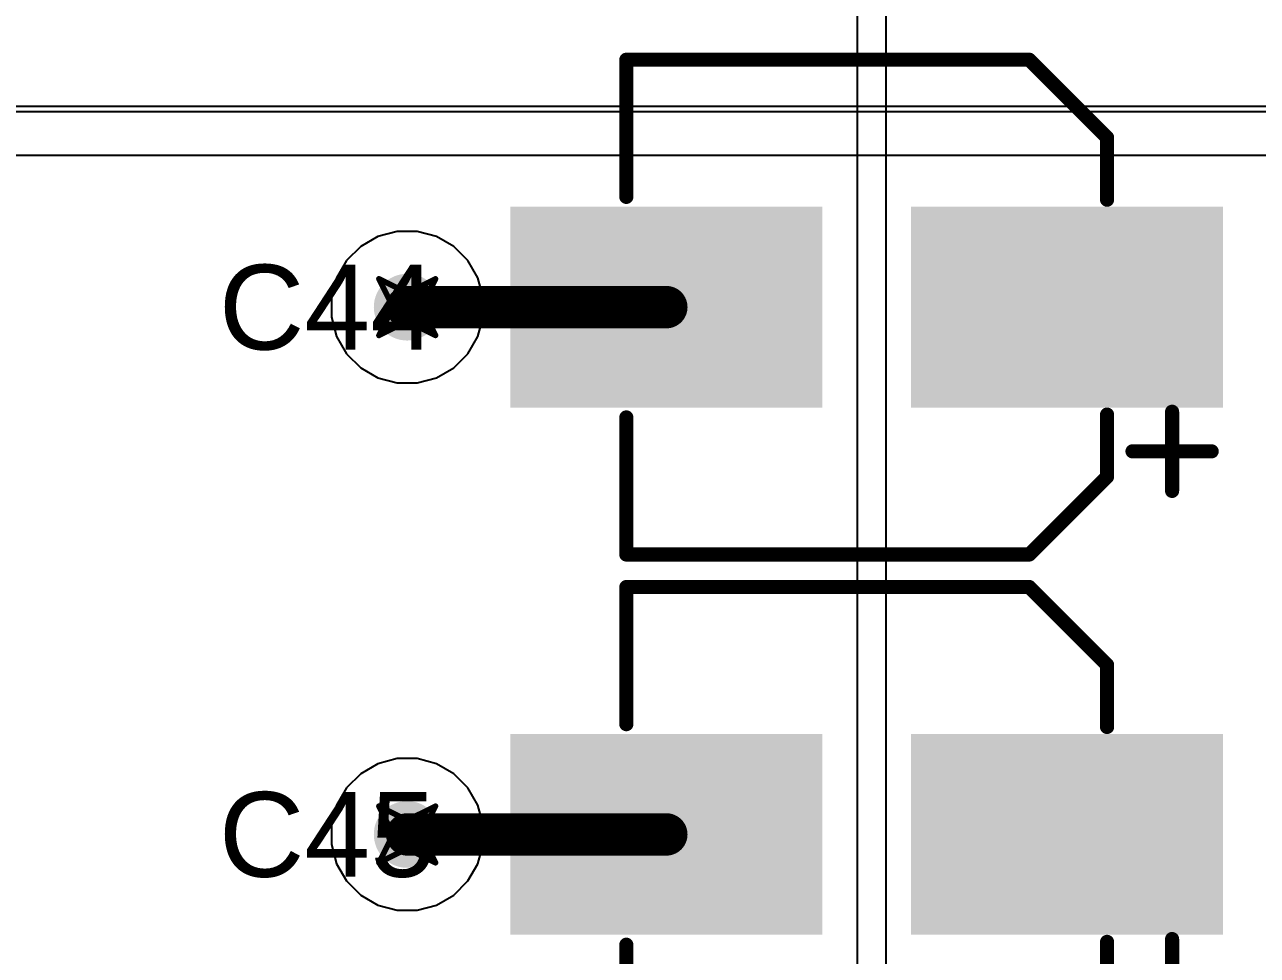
# Model space of a CAD drawing. Header units: inches. Extents: x -36 to 349, y -11 to 240.
# Drawn here: x 48.25 to 59.33, y 102.73 to 111.09 of the extents above; entities that cross this region are included whole.
import ezdxf

# ---------------------------------------------------------------- set-up
doc = ezdxf.new("R2010")
doc.units = ezdxf.units.IN
for name, color, linetype in [('Bottom Layer', 5, 'Continuous'), ('Drill Drawing', 1, 'Continuous'), ('Layer 1', 16, 'Continuous'), ('Layer 2', 76, 'Continuous'), ('Top Layer', 1, 'Continuous'), ('Top Overlay', 2, 'Continuous'), ('Top Paste', 8, 'Continuous'), ('Top Solder', 216, 'Continuous'), ('Via Holes', 16, 'Continuous')]:
    doc.layers.add(name, color=color, linetype=linetype)
doc.styles.add('Arial', font='', dxfattribs={"height": 0.2})
doc.styles.get('Arial').set_extended_font_data('Arial')

# ---------------------------------------------------------------- blocks, each defined once
blk = doc.blocks.new('RVT1E100M0405__461')
at = {"layer": 'Top Layer'}
for points in [[(-3.09999888, 0.79998951), (-0.499999, 0.79998951), (-0.499999, -0.80000983), (-3.09999888, -0.80000983)], [(0.4999939199999999, 0.79998951), (3.0999938, 0.79998951), (3.0999938, -0.80000983), (0.4999939199999999, -0.80000983)]]:
    blk.add_hatch(color=1, dxfattribs=at).paths.add_polyline_path(points)
at = {"layer": 'Top Paste'}
for points in [[(-3.09999888, 0.79998951), (-0.499999, 0.79998951), (-0.499999, -0.80000983), (-3.09999888, -0.80000983)], [(0.4999939199999999, 0.79998951), (3.0999938, 0.79998951), (3.0999938, -0.80000983), (0.4999939199999999, -0.80000983)]]:
    blk.add_hatch(color=8, dxfattribs=at).paths.add_polyline_path(points)
at = {"layer": 'Top Solder'}
for points in [[(-3.20159888, 0.9015895099999999), (-0.398399, 0.9015895099999999), (-0.398399, -0.90160983), (-3.20159888, -0.90160983)], [(0.39839392, 0.9015895099999999), (3.201593799999999, 0.9015895099999999), (3.201593799999999, -0.90160983), (0.39839392, -0.90160983)]]:
    blk.add_hatch(color=216, dxfattribs=at).paths.add_polyline_path(points)
at = {"layer": 'Top Overlay'}
for points in [[(-1.46050254, 2.22248984, 0.127, 0.127, 0), (-2.15900254, 1.52398984, 0.127, 0.127, 0)], [(-1.27000254, 2.22248984, 0.127, 0.127, 0), (-1.46050254, 2.22248984, 0.127, 0.127, 0)], [(2.15899746, 2.22248984, 0.127, 0.127, 0), (-1.27000254, 2.22248984, 0.127, 0.127, 0)], [(2.15899746, 2.22248984, 0.127, 0.127, 0), (2.15899746, 0.99058984, 0.127, 0.127, 0)], [(-2.74320254, 1.65098984, 0.127, 0.127, 0), (-2.74320254, 0.93978984, 0.127, 0.127, 0)], [(-2.15900254, 1.52398984, 0.127, 0.127, 0), (-2.15900254, 0.96518984, 0.127, 0.127, 0)], [(-2.38760254, 1.29538984, 0.127, 0.127, 0), (-3.09880254, 1.29538984, 0.127, 0.127, 0)], [(-2.15900254, -0.9652101599999998, 0.127, 0.127, 0), (-2.15900254, -1.52401016, 0.127, 0.127, 0)], [(2.15899746, -0.9906101599999999, 0.127, 0.127, 0), (2.15899746, -2.22251016, 0.127, 0.127, 0)], [(-1.46050254, -2.22251016, 0.127, 0.127, 0), (-2.15900254, -1.52401016, 0.127, 0.127, 0)], [(-1.27000254, -2.22251016, 0.127, 0.127, 0), (-1.46050254, -2.22251016, 0.127, 0.127, 0)], [(2.15899746, -2.22251016, 0.127, 0.127, 0), (-1.27000254, -2.22251016, 0.127, 0.127, 0)]]:
    blk.add_lwpolyline(points, format="xyseb", dxfattribs=at)
for points in [[(-1.49225254, 2.22248984, 0.0635, 0.0635, 1), (-1.42875254, 2.22248984, 0.0635, 0.0635, 1)], [(-1.49225254, 2.22248984, 0.0635, 0.0635, 1), (-1.42875254, 2.22248984, 0.0635, 0.0635, 1)], [(-1.30175254, 2.22248984, 0.0635, 0.0635, 1), (-1.23825254, 2.22248984, 0.0635, 0.0635, 1)], [(-1.30175254, 2.22248984, 0.0635, 0.0635, 1), (-1.23825254, 2.22248984, 0.0635, 0.0635, 1)], [(2.12724746, 2.22248984, 0.0635, 0.0635, 1), (2.19074746, 2.22248984, 0.0635, 0.0635, 1)], [(2.12724746, 2.22248984, 0.0635, 0.0635, 1), (2.19074746, 2.22248984, 0.0635, 0.0635, 1)], [(-2.77495254, 1.65098984, 0.0635, 0.0635, 1), (-2.71145254, 1.65098984, 0.0635, 0.0635, 1)], [(-2.19075254, 1.52398984, 0.0635, 0.0635, 1), (-2.12725254, 1.52398984, 0.0635, 0.0635, 1)], [(-2.19075254, 1.52398984, 0.0635, 0.0635, 1), (-2.12725254, 1.52398984, 0.0635, 0.0635, 1)], [(-3.13055254, 1.29538984, 0.0635, 0.0635, 1), (-3.06705254, 1.29538984, 0.0635, 0.0635, 1)], [(-2.41935254, 1.29538984, 0.0635, 0.0635, 1), (-2.35585254, 1.29538984, 0.0635, 0.0635, 1)], [(-2.77495254, 0.93978984, 0.0635, 0.0635, 1), (-2.71145254, 0.93978984, 0.0635, 0.0635, 1)], [(-2.19075254, 0.96518984, 0.0635, 0.0635, 1), (-2.12725254, 0.96518984, 0.0635, 0.0635, 1)], [(2.12724746, 0.99058984, 0.0635, 0.0635, 1), (2.19074746, 0.99058984, 0.0635, 0.0635, 1)], [(-2.19075254, -0.9652101599999998, 0.0635, 0.0635, 1), (-2.12725254, -0.9652101599999998, 0.0635, 0.0635, 1)], [(2.12724746, -0.9906101599999999, 0.0635, 0.0635, 1), (2.19074746, -0.9906101599999999, 0.0635, 0.0635, 1)], [(-2.19075254, -1.52401016, 0.0635, 0.0635, 1), (-2.12725254, -1.52401016, 0.0635, 0.0635, 1)], [(-2.19075254, -1.52401016, 0.0635, 0.0635, 1), (-2.12725254, -1.52401016, 0.0635, 0.0635, 1)], [(-1.49225254, -2.22251016, 0.0635, 0.0635, 1), (-1.42875254, -2.22251016, 0.0635, 0.0635, 1)], [(-1.49225254, -2.22251016, 0.0635, 0.0635, 1), (-1.42875254, -2.22251016, 0.0635, 0.0635, 1)], [(-1.30175254, -2.22251016, 0.0635, 0.0635, 1), (-1.23825254, -2.22251016, 0.0635, 0.0635, 1)], [(-1.30175254, -2.22251016, 0.0635, 0.0635, 1), (-1.23825254, -2.22251016, 0.0635, 0.0635, 1)], [(2.12724746, -2.22251016, 0.0635, 0.0635, 1), (2.19074746, -2.22251016, 0.0635, 0.0635, 1)], [(2.12724746, -2.22251016, 0.0635, 0.0635, 1), (2.19074746, -2.22251016, 0.0635, 0.0635, 1)]]:
    blk.add_lwpolyline(points, format="xyseb", close=True, dxfattribs=at)
blk = doc.blocks.new('RVT1E100M0405__462')
at = {"layer": 'Top Layer'}
for points in [[(-3.09999888, 0.79998951), (-0.499999, 0.79998951), (-0.499999, -0.80000983), (-3.09999888, -0.80000983)], [(0.4999939199999999, 0.79998951), (3.0999938, 0.79998951), (3.0999938, -0.80000983), (0.4999939199999999, -0.80000983)]]:
    blk.add_hatch(color=1, dxfattribs=at).paths.add_polyline_path(points)
at = {"layer": 'Top Paste'}
for points in [[(-3.09999888, 0.79998951), (-0.499999, 0.79998951), (-0.499999, -0.80000983), (-3.09999888, -0.80000983)], [(0.4999939199999999, 0.79998951), (3.0999938, 0.79998951), (3.0999938, -0.80000983), (0.4999939199999999, -0.80000983)]]:
    blk.add_hatch(color=8, dxfattribs=at).paths.add_polyline_path(points)
at = {"layer": 'Top Solder'}
for points in [[(-3.20159888, 0.9015895099999999), (-0.398399, 0.9015895099999999), (-0.398399, -0.90160983), (-3.20159888, -0.90160983)], [(0.39839392, 0.9015895099999999), (3.201593799999999, 0.9015895099999999), (3.201593799999999, -0.90160983), (0.39839392, -0.90160983)]]:
    blk.add_hatch(color=216, dxfattribs=at).paths.add_polyline_path(points)
at = {"layer": 'Top Overlay'}
for points in [[(-1.46050254, 2.22248984, 0.127, 0.127, 0), (-2.15900254, 1.52398984, 0.127, 0.127, 0)], [(-1.27000254, 2.22248984, 0.127, 0.127, 0), (-1.46050254, 2.22248984, 0.127, 0.127, 0)], [(2.15899746, 2.22248984, 0.127, 0.127, 0), (-1.27000254, 2.22248984, 0.127, 0.127, 0)], [(2.15899746, 2.22248984, 0.127, 0.127, 0), (2.15899746, 0.99058984, 0.127, 0.127, 0)], [(-2.74320254, 1.65098984, 0.127, 0.127, 0), (-2.74320254, 0.93978984, 0.127, 0.127, 0)], [(-2.15900254, 1.52398984, 0.127, 0.127, 0), (-2.15900254, 0.96518984, 0.127, 0.127, 0)], [(-2.38760254, 1.29538984, 0.127, 0.127, 0), (-3.09880254, 1.29538984, 0.127, 0.127, 0)], [(-2.15900254, -0.9652101599999998, 0.127, 0.127, 0), (-2.15900254, -1.52401016, 0.127, 0.127, 0)], [(2.15899746, -0.9906101599999999, 0.127, 0.127, 0), (2.15899746, -2.22251016, 0.127, 0.127, 0)], [(-1.46050254, -2.22251016, 0.127, 0.127, 0), (-2.15900254, -1.52401016, 0.127, 0.127, 0)], [(-1.27000254, -2.22251016, 0.127, 0.127, 0), (-1.46050254, -2.22251016, 0.127, 0.127, 0)], [(2.15899746, -2.22251016, 0.127, 0.127, 0), (-1.27000254, -2.22251016, 0.127, 0.127, 0)]]:
    blk.add_lwpolyline(points, format="xyseb", dxfattribs=at)
for points in [[(-1.49225254, 2.22248984, 0.0635, 0.0635, 1), (-1.42875254, 2.22248984, 0.0635, 0.0635, 1)], [(-1.49225254, 2.22248984, 0.0635, 0.0635, 1), (-1.42875254, 2.22248984, 0.0635, 0.0635, 1)], [(-1.30175254, 2.22248984, 0.0635, 0.0635, 1), (-1.23825254, 2.22248984, 0.0635, 0.0635, 1)], [(-1.30175254, 2.22248984, 0.0635, 0.0635, 1), (-1.23825254, 2.22248984, 0.0635, 0.0635, 1)], [(2.12724746, 2.22248984, 0.0635, 0.0635, 1), (2.19074746, 2.22248984, 0.0635, 0.0635, 1)], [(2.12724746, 2.22248984, 0.0635, 0.0635, 1), (2.19074746, 2.22248984, 0.0635, 0.0635, 1)], [(-2.77495254, 1.65098984, 0.0635, 0.0635, 1), (-2.71145254, 1.65098984, 0.0635, 0.0635, 1)], [(-2.19075254, 1.52398984, 0.0635, 0.0635, 1), (-2.12725254, 1.52398984, 0.0635, 0.0635, 1)], [(-2.19075254, 1.52398984, 0.0635, 0.0635, 1), (-2.12725254, 1.52398984, 0.0635, 0.0635, 1)], [(-3.13055254, 1.29538984, 0.0635, 0.0635, 1), (-3.06705254, 1.29538984, 0.0635, 0.0635, 1)], [(-2.41935254, 1.29538984, 0.0635, 0.0635, 1), (-2.35585254, 1.29538984, 0.0635, 0.0635, 1)], [(-2.77495254, 0.93978984, 0.0635, 0.0635, 1), (-2.71145254, 0.93978984, 0.0635, 0.0635, 1)], [(-2.19075254, 0.96518984, 0.0635, 0.0635, 1), (-2.12725254, 0.96518984, 0.0635, 0.0635, 1)], [(2.12724746, 0.99058984, 0.0635, 0.0635, 1), (2.19074746, 0.99058984, 0.0635, 0.0635, 1)], [(-2.19075254, -0.9652101599999998, 0.0635, 0.0635, 1), (-2.12725254, -0.9652101599999998, 0.0635, 0.0635, 1)], [(2.12724746, -0.9906101599999999, 0.0635, 0.0635, 1), (2.19074746, -0.9906101599999999, 0.0635, 0.0635, 1)], [(-2.19075254, -1.52401016, 0.0635, 0.0635, 1), (-2.12725254, -1.52401016, 0.0635, 0.0635, 1)], [(-2.19075254, -1.52401016, 0.0635, 0.0635, 1), (-2.12725254, -1.52401016, 0.0635, 0.0635, 1)], [(-1.49225254, -2.22251016, 0.0635, 0.0635, 1), (-1.42875254, -2.22251016, 0.0635, 0.0635, 1)], [(-1.49225254, -2.22251016, 0.0635, 0.0635, 1), (-1.42875254, -2.22251016, 0.0635, 0.0635, 1)], [(-1.30175254, -2.22251016, 0.0635, 0.0635, 1), (-1.23825254, -2.22251016, 0.0635, 0.0635, 1)], [(-1.30175254, -2.22251016, 0.0635, 0.0635, 1), (-1.23825254, -2.22251016, 0.0635, 0.0635, 1)], [(2.12724746, -2.22251016, 0.0635, 0.0635, 1), (2.19074746, -2.22251016, 0.0635, 0.0635, 1)], [(2.12724746, -2.22251016, 0.0635, 0.0635, 1), (2.19074746, -2.22251016, 0.0635, 0.0635, 1)]]:
    blk.add_lwpolyline(points, format="xyseb", close=True, dxfattribs=at)

msp = doc.modelspace()

# ---------------------------------------------------------------- hatches: boundary and pattern name
at = {"layer": 'Bottom Layer'}
h = msp.add_hatch(color=5, dxfattribs=at)
edge = h.paths.add_edge_path()
edge.add_arc((51.689, 108.55689998), 0.2999994, 0, 360)
h = msp.add_hatch(color=5, dxfattribs=at)
edge = h.paths.add_edge_path()
edge.add_arc((51.689, 103.81979998), 0.2999994, 0, 360)
at = {"layer": 'Layer 1'}
h = msp.add_hatch(color=16, dxfattribs=at)
edge = h.paths.add_edge_path()
edge.add_arc((51.689, 108.55689998), 0.2999994, 0, 360)
h = msp.add_hatch(color=16, dxfattribs=at)
edge = h.paths.add_edge_path()
edge.add_arc((51.689, 103.81979998), 0.2999994, 0, 360)
at = {"layer": 'Layer 2'}
h = msp.add_hatch(color=76, dxfattribs=at)
edge = h.paths.add_edge_path()
edge.add_arc((51.689, 108.55689998), 0.2999994, 0, 360)
h = msp.add_hatch(color=76, dxfattribs=at)
edge = h.paths.add_edge_path()
edge.add_arc((51.689, 103.81979998), 0.2999994, 0, 360)
at = {"layer": 'Top Layer'}
h = msp.add_hatch(color=1, dxfattribs=at)
edge = h.paths.add_edge_path()
edge.add_arc((51.689, 108.55689998), 0.2999994, 0, 360)
h = msp.add_hatch(color=1, dxfattribs=at)
edge = h.paths.add_edge_path()
edge.add_arc((51.689, 103.81979998), 0.2999994, 0, 360)
at = {"layer": 'Via Holes'}
h = msp.add_hatch(color=7, dxfattribs=at)
edge = h.paths.add_edge_path()
edge.add_arc((51.689, 108.55689998), 0.1499997, 0, 360)
h = msp.add_hatch(color=7, dxfattribs=at)
edge = h.paths.add_edge_path()
edge.add_arc((51.689, 103.81979998), 0.1499997, 0, 360)

# ---------------------------------------------------------------- linework, layer by layer
at = {"layer": 'Bottom Layer'}
for p, q in [((70.83117152, 110.3122), (44.9529327, 110.3122)), ((45.5778743, 109.92373494), (70.83117152, 109.92373494))]:
    msp.add_line(p, q, dxfattribs=at)
at = {"layer": 'Drill Drawing'}
for points in [[(51.435, 108.81089998, 0.0508, 0.0508, 0), (51.689, 108.68389998, 0.0508, 0.0508, 0)], [(51.435, 108.81089998, 0.0508, 0.0508, 0), (51.56199999999999, 108.55689998, 0.0508, 0.0508, 0)], [(51.689, 108.68389998, 0.0508, 0.0508, 0), (51.943, 108.81089998, 0.0508, 0.0508, 0)], [(51.816, 108.55689998, 0.0508, 0.0508, 0), (51.943, 108.81089998, 0.0508, 0.0508, 0)], [(51.435, 108.30289998, 0.0508, 0.0508, 0), (51.56199999999999, 108.55689998, 0.0508, 0.0508, 0)], [(51.816, 108.55689998, 0.0508, 0.0508, 0), (51.943, 108.30289998, 0.0508, 0.0508, 0)], [(51.435, 108.30289998, 0.0508, 0.0508, 0), (51.689, 108.42989998, 0.0508, 0.0508, 0)], [(51.689, 108.42989998, 0.0508, 0.0508, 0), (51.943, 108.30289998, 0.0508, 0.0508, 0)], [(51.435, 104.07379998, 0.0508, 0.0508, 0), (51.689, 103.94679998, 0.0508, 0.0508, 0)], [(51.435, 104.07379998, 0.0508, 0.0508, 0), (51.56199999999999, 103.81979998, 0.0508, 0.0508, 0)], [(51.689, 103.94679998, 0.0508, 0.0508, 0), (51.943, 104.07379998, 0.0508, 0.0508, 0)], [(51.816, 103.81979998, 0.0508, 0.0508, 0), (51.943, 104.07379998, 0.0508, 0.0508, 0)], [(51.435, 103.56579998, 0.0508, 0.0508, 0), (51.56199999999999, 103.81979998, 0.0508, 0.0508, 0)], [(51.816, 103.81979998, 0.0508, 0.0508, 0), (51.943, 103.56579998, 0.0508, 0.0508, 0)], [(51.435, 103.56579998, 0.0508, 0.0508, 0), (51.689, 103.69279998, 0.0508, 0.0508, 0)], [(51.689, 103.69279998, 0.0508, 0.0508, 0), (51.943, 103.56579998, 0.0508, 0.0508, 0)]]:
    msp.add_lwpolyline(points, format="xyseb", dxfattribs=at)
for points in [[(51.4223, 108.81089998, 0.0254, 0.0254, 1), (51.4477, 108.81089998, 0.0254, 0.0254, 1)], [(51.4223, 108.81089998, 0.0254, 0.0254, 1), (51.4477, 108.81089998, 0.0254, 0.0254, 1)], [(51.9303, 108.81089998, 0.0254, 0.0254, 1), (51.9557, 108.81089998, 0.0254, 0.0254, 1)], [(51.9303, 108.81089998, 0.0254, 0.0254, 1), (51.9557, 108.81089998, 0.0254, 0.0254, 1)], [(51.6763, 108.68389998, 0.0254, 0.0254, 1), (51.7017, 108.68389998, 0.0254, 0.0254, 1)], [(51.6763, 108.68389998, 0.0254, 0.0254, 1), (51.7017, 108.68389998, 0.0254, 0.0254, 1)], [(51.5493, 108.55689998, 0.0254, 0.0254, 1), (51.57469999999999, 108.55689998, 0.0254, 0.0254, 1)], [(51.5493, 108.55689998, 0.0254, 0.0254, 1), (51.57469999999999, 108.55689998, 0.0254, 0.0254, 1)], [(51.80329999999999, 108.55689998, 0.0254, 0.0254, 1), (51.8287, 108.55689998, 0.0254, 0.0254, 1)], [(51.80329999999999, 108.55689998, 0.0254, 0.0254, 1), (51.8287, 108.55689998, 0.0254, 0.0254, 1)], [(51.6763, 108.42989998, 0.0254, 0.0254, 1), (51.7017, 108.42989998, 0.0254, 0.0254, 1)], [(51.6763, 108.42989998, 0.0254, 0.0254, 1), (51.7017, 108.42989998, 0.0254, 0.0254, 1)], [(51.4223, 108.30289998, 0.0254, 0.0254, 1), (51.4477, 108.30289998, 0.0254, 0.0254, 1)], [(51.4223, 108.30289998, 0.0254, 0.0254, 1), (51.4477, 108.30289998, 0.0254, 0.0254, 1)], [(51.9303, 108.30289998, 0.0254, 0.0254, 1), (51.9557, 108.30289998, 0.0254, 0.0254, 1)], [(51.9303, 108.30289998, 0.0254, 0.0254, 1), (51.9557, 108.30289998, 0.0254, 0.0254, 1)], [(51.4223, 104.07379998, 0.0254, 0.0254, 1), (51.4477, 104.07379998, 0.0254, 0.0254, 1)], [(51.4223, 104.07379998, 0.0254, 0.0254, 1), (51.4477, 104.07379998, 0.0254, 0.0254, 1)], [(51.9303, 104.07379998, 0.0254, 0.0254, 1), (51.9557, 104.07379998, 0.0254, 0.0254, 1)], [(51.9303, 104.07379998, 0.0254, 0.0254, 1), (51.9557, 104.07379998, 0.0254, 0.0254, 1)], [(51.6763, 103.94679998, 0.0254, 0.0254, 1), (51.7017, 103.94679998, 0.0254, 0.0254, 1)], [(51.6763, 103.94679998, 0.0254, 0.0254, 1), (51.7017, 103.94679998, 0.0254, 0.0254, 1)], [(51.5493, 103.81979998, 0.0254, 0.0254, 1), (51.57469999999999, 103.81979998, 0.0254, 0.0254, 1)], [(51.5493, 103.81979998, 0.0254, 0.0254, 1), (51.57469999999999, 103.81979998, 0.0254, 0.0254, 1)], [(51.80329999999999, 103.81979998, 0.0254, 0.0254, 1), (51.8287, 103.81979998, 0.0254, 0.0254, 1)], [(51.80329999999999, 103.81979998, 0.0254, 0.0254, 1), (51.8287, 103.81979998, 0.0254, 0.0254, 1)], [(51.6763, 103.69279998, 0.0254, 0.0254, 1), (51.7017, 103.69279998, 0.0254, 0.0254, 1)], [(51.6763, 103.69279998, 0.0254, 0.0254, 1), (51.7017, 103.69279998, 0.0254, 0.0254, 1)], [(51.4223, 103.56579998, 0.0254, 0.0254, 1), (51.4477, 103.56579998, 0.0254, 0.0254, 1)], [(51.4223, 103.56579998, 0.0254, 0.0254, 1), (51.4477, 103.56579998, 0.0254, 0.0254, 1)], [(51.9303, 103.56579998, 0.0254, 0.0254, 1), (51.9557, 103.56579998, 0.0254, 0.0254, 1)], [(51.9303, 103.56579998, 0.0254, 0.0254, 1), (51.9557, 103.56579998, 0.0254, 0.0254, 1)]]:
    msp.add_lwpolyline(points, format="xyseb", close=True, dxfattribs=at)
at = {"layer": 'Layer 2'}
for p, q in [((45.32997792, 110.36301016), (71.11584964, 110.36301016)), ((51.42614302, 109.19149104), (51.27085504, 109.10183666)), ((51.59934562, 109.23789938), (51.42614302, 109.19149104)), ((51.77865437999999, 109.23789938), (51.59934562, 109.23789938)), ((51.95185698, 109.19149104), (51.77865437999999, 109.23789938)), ((52.10714496, 109.10183666), (51.95185698, 109.19149104)), ((51.27085504, 109.10183666), (51.14406332, 108.97504494)), ((52.23393668, 108.97504494), (52.10714496, 109.10183666)), ((51.14406332, 108.97504494), (51.05440894, 108.81975696)), ((52.32359106000001, 108.81975696), (52.23393668, 108.97504494)), ((51.05440894, 108.81975696), (51.00800059999999, 108.64655436)), ((52.3699994, 108.64655436), (52.32359106000001, 108.81975696)), ((51.00800059999999, 108.64655436), (51.00800059999999, 108.4672456)), ((52.3699994, 108.4672456), (52.3699994, 108.64655436)), ((51.00800059999999, 108.4672456), (51.05440894, 108.294043)), ((52.32359106000001, 108.294043), (52.3699994, 108.4672456)), ((51.05440894, 108.294043), (51.14406332, 108.13875502)), ((52.23393668, 108.13875502), (52.32359106000001, 108.294043)), ((51.14406332, 108.13875502), (51.27085504, 108.0119633)), ((52.10714496, 108.0119633), (52.23393668, 108.13875502)), ((51.27085504, 108.0119633), (51.42614302, 107.92230892)), ((51.95185698, 107.92230892), (52.10714496, 108.0119633)), ((51.42614302, 107.92230892), (51.59934562, 107.87590058)), ((51.59934562, 107.87590058), (51.77865437999999, 107.87590058)), ((51.77865437999999, 107.87590058), (51.95185698, 107.92230892)), ((51.42614302, 104.45439104), (51.27085504, 104.36473666)), ((51.59934562, 104.50079938), (51.42614302, 104.45439104)), ((51.77865437999999, 104.50079938), (51.59934562, 104.50079938)), ((51.95185698, 104.45439104), (51.77865437999999, 104.50079938)), ((52.10714496, 104.36473666), (51.95185698, 104.45439104)), ((51.27085504, 104.36473666), (51.14406332, 104.23794494)), ((52.23393668, 104.23794494), (52.10714496, 104.36473666)), ((51.14406332, 104.23794494), (51.05440894, 104.08265696)), ((52.32359106000001, 104.08265696), (52.23393668, 104.23794494)), ((51.05440894, 104.08265696), (51.00800059999999, 103.90945436)), ((52.3699994, 103.90945436), (52.32359106000001, 104.08265696)), ((51.00800059999999, 103.90945436), (51.00800059999999, 103.7301456)), ((52.3699994, 103.7301456), (52.3699994, 103.90945436)), ((51.00800059999999, 103.7301456), (51.05440894, 103.556943)), ((52.32359106000001, 103.556943), (52.3699994, 103.7301456)), ((51.05440894, 103.556943), (51.14406332, 103.40165502)), ((52.23393668, 103.40165502), (52.32359106000001, 103.556943)), ((51.14406332, 103.40165502), (51.27085504, 103.2748633)), ((52.10714496, 103.2748633), (52.23393668, 103.40165502)), ((51.27085504, 103.2748633), (51.42614302, 103.18520892)), ((51.95185698, 103.18520892), (52.10714496, 103.2748633)), ((51.42614302, 103.18520892), (51.59934562, 103.13880058)), ((51.59934562, 103.13880058), (51.77865437999999, 103.13880058)), ((51.77865437999999, 103.13880058), (51.95185698, 103.18520892))]:
    msp.add_line(p, q, dxfattribs=at)
at = {"layer": 'Top Layer'}
for p, q in [((55.73162336, 113.71579746), (55.73162336, 95.7363592)), ((55.99059921999999, 95.7363592), (55.99059921999999, 113.71579746))]:
    msp.add_line(p, q, dxfattribs=at)
for points in [[(51.689, 108.55689998, 0.3809999999999999, 0.3809999999999999, 0), (54.01619625999999, 108.55689998, 0.3809999999999999, 0.3809999999999999, 0)], [(54.01619625999999, 108.55689998, 0.3809999999999999, 0.3809999999999999, 0), (54.01620642, 108.55691014, 0.3809999999999999, 0.3809999999999999, 0)], [(51.689, 103.81979998, 0.3809999999999999, 0.3809999999999999, 0), (54.01619625999999, 103.81979998, 0.3809999999999999, 0.3809999999999999, 0)], [(54.01619625999999, 103.81979998, 0.3809999999999999, 0.3809999999999999, 0), (54.01620642, 103.81981014, 0.3809999999999999, 0.3809999999999999, 0)]]:
    msp.add_lwpolyline(points, format="xyseb", dxfattribs=at)
for points in [[(51.59375, 108.55689998, 0.1905, 0.1905, 1), (51.78424999999999, 108.55689998, 0.1905, 0.1905, 1)], [(53.92094625999999, 108.55689998, 0.1905, 0.1905, 1), (54.11144626, 108.55689998, 0.1905, 0.1905, 1)], [(53.92094625999999, 108.55689998, 0.1905, 0.1905, 1), (54.11144626, 108.55689998, 0.1905, 0.1905, 1)], [(53.92095642, 108.55691014, 0.1905, 0.1905, 1), (54.11145642, 108.55691014, 0.1905, 0.1905, 1)], [(51.59375, 103.81979998, 0.1905, 0.1905, 1), (51.78424999999999, 103.81979998, 0.1905, 0.1905, 1)], [(53.92094625999999, 103.81979998, 0.1905, 0.1905, 1), (54.11144626, 103.81979998, 0.1905, 0.1905, 1)], [(53.92094625999999, 103.81979998, 0.1905, 0.1905, 1), (54.11144626, 103.81979998, 0.1905, 0.1905, 1)], [(53.92095642, 103.81981014, 0.1905, 0.1905, 1), (54.11145642, 103.81981014, 0.1905, 0.1905, 1)]]:
    msp.add_lwpolyline(points, format="xyseb", close=True, dxfattribs=at)

# ---------------------------------------------------------------- block references
at = {"rotation": 180}
for name, p in [('RVT1E100M0405__462', (55.81620028, 108.55689998)), ('RVT1E100M0405__461', (55.81620028, 103.81979998))]:
    msp.add_blockref(name, p, dxfattribs=at)

# ---------------------------------------------------------------- texts
at = {"layer": 'Top Overlay', "style": 'Arial'}
for s, p in [('C44', (49.99652941999999, 108.1760346)), ('C45', (49.99652941999999, 103.4389346))]:
    msp.add_text(s, height=0.7619999999999999, dxfattribs=at).set_placement(p)

doc.saveas('drawing.dxf')
